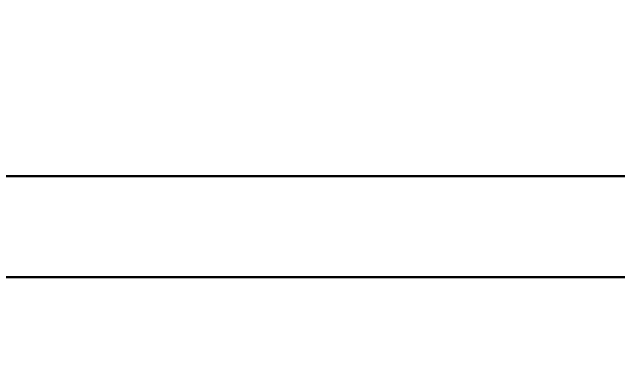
# Model space of a CAD drawing. Header units: inches. Extents: x -13 to 19.5, y -2.9 to 5.1.
# Drawn here: x 14.088 to 14.745, y -0.001 to 0.395 of the extents above; entities that cross this region are included whole.
import ezdxf

# ---------------------------------------------------------------- set-up
doc = ezdxf.new("R2010")
doc.units = ezdxf.units.IN
doc.header["$MEASUREMENT"] = 0
doc.layers.add('A-DOOR', color=31, linetype='Continuous', lineweight=30)

msp = doc.modelspace()

# ---------------------------------------------------------------- meshes
at = {"layer": 'A-DOOR', "lineweight": 40}
mesh = msp.add_polyface(dxfattribs=at)
corners = [(17.85651, 1.9675, 92.59118), (17.85651, 0.10813, 92.59118), (-11.35863, 0.10813, 92.59118), (-11.35863, 1.9675, 92.59118)]
mesh.append_faces([[corners[k] for k in face] for face in [(3, 0, 1, 2)]])
mesh = msp.add_polyface(dxfattribs=at)
corners = [(17.54774, 1.9675, 92.07752), (-11.04986, 1.9675, 92.07752), (-11.04986, 1.78, 92.07752), (17.54774, 1.78, 92.07752), (17.54774, 0.405, 92.07752), (-11.04986, 0.405, 92.07752), (-11.04986, 0.2175, 92.07752), (17.54774, 0.2175, 92.07752)]
mesh.append_faces([[corners[k] for k in face] for face in [(2, 3, 0, 1), (6, 7, 4, 5)]])
mesh = msp.add_polyface(dxfattribs=at)
corners = [(17.54774, 1.9675, 0.1875), (17.54774, 1.78, 0.1875), (-11.04986, 1.78, 0.1875), (-11.04986, 1.9675, 0.1875), (17.54774, 0.405, 0.1875), (17.54774, 0.2175, 0.1875), (-11.04986, 0.2175, 0.1875), (-11.04986, 0.405, 0.1875)]
mesh.append_faces([[corners[k] for k in face] for face in [(1, 2, 3, 0), (5, 6, 7, 4)]])
mesh = msp.add_polyface(dxfattribs=at)
corners = [(19.54084, -1.22391, 94.2755), (19.54084, 1.20637, 94.2755), (-13.04295, 1.20637, 94.2755), (-13.04295, -1.22391, 94.2755)]
mesh.append_faces([[corners[k] for k in face] for face in [(3, 0, 1, 2)]])
mesh = msp.add_polyface(dxfattribs=at)
corners = [(17.54774, 0.2175, 92.07752), (-11.04986, 0.2175, 92.07752), (-11.04986, 0.2175, 0.1875), (17.54774, 0.2175, 0.1875)]
mesh.append_faces([[corners[k] for k in face] for face in [(3, 0, 1, 2)]])
mesh = msp.add_polyface(dxfattribs=at)
corners = [(17.85651, 0.10813), (17.34285, 0.10813), (17.34285, 0.10813, 92.07752), (-10.84497, 0.10813, 92.07752), (-10.84497, 0.10813), (-11.35863, 0.10813), (-11.35863, 0.10813, 92.59118), (17.85651, 0.10813, 92.59118)]
mesh.append_faces([[corners[k] for k in face] for face in [(2, 3, 6, 7)]], dxfattribs={"vtx1": -1, "vtx3": -1})
mesh.append_faces([[corners[k] for k in face] for face in [(0, 1, 2, 7)]], dxfattribs={"vtx2": -1})
mesh.append_faces([[corners[k] for k in face] for face in [(3, 4, 5, 6)]], dxfattribs={"vtx3": -1})
mesh = msp.add_polyface(dxfattribs=at)
corners = [(17.34285, 0.10813, 92.07752), (17.34285, -1.96951, 92.07752), (-10.84497, -1.96951, 92.07752), (-10.84497, 0.10813, 92.07752)]
mesh.append_faces([[corners[k] for k in face] for face in [(3, 0, 1, 2)]])

doc.saveas('drawing.dxf')
